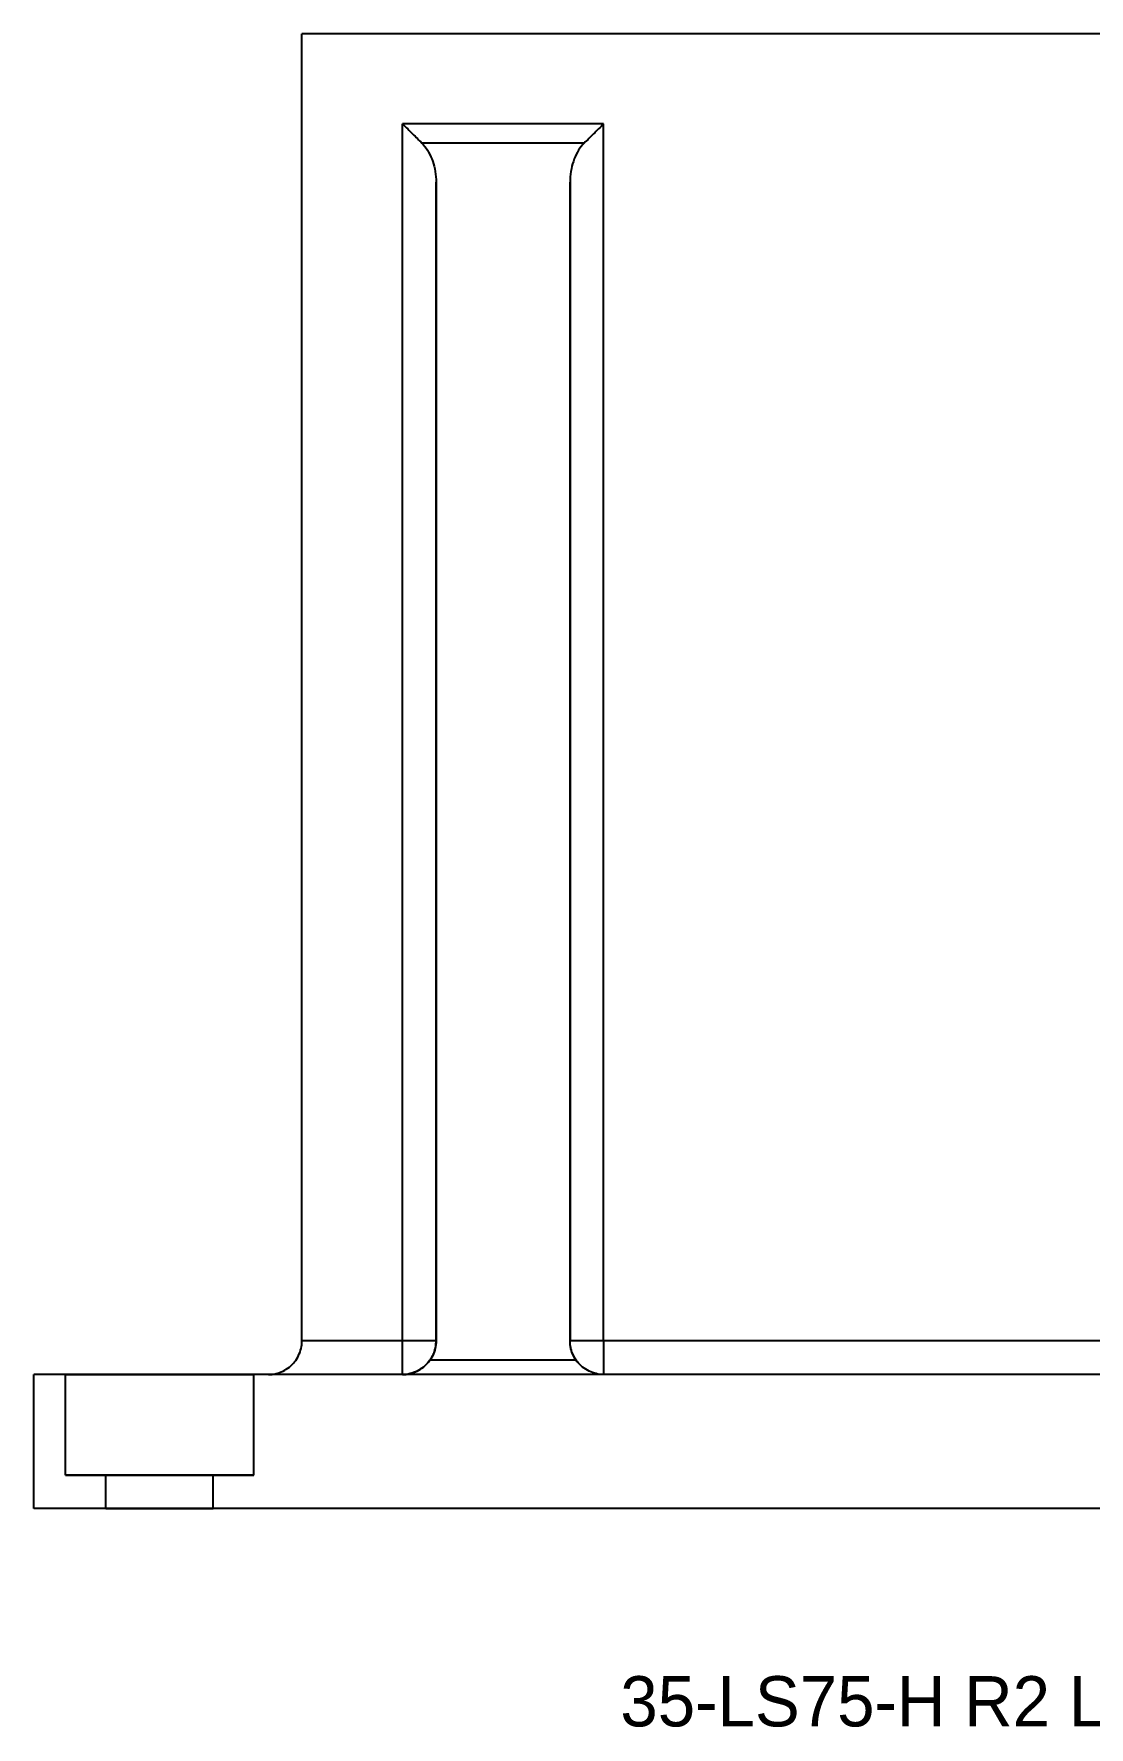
# Model space of a CAD drawing. Header units: millimetres. Extents: x -70 to 70, y -13 to 88.
# Drawn here: x -70 to -7, y -13 to 88 of the extents above; entities that cross this region are included whole.
import ezdxf

# ---------------------------------------------------------------- set-up
doc = ezdxf.new("R2010")
doc.units = ezdxf.units.MM
doc.layers.add('HIDDEN', color=8, linetype='Continuous')

msp = doc.modelspace()

# ---------------------------------------------------------------- linework, layer by layer
for points in [[(-54, 10), (-54, 88)], [(54, 88), (-54, 88)], [(-48, 82.63), (-47.92, 82.56), (-47.85, 82.48), (-47.77, 82.4), (-47.69, 82.33), (-47.62, 82.25), (-47.54, 82.18), (-47.47, 82.1), (-47.4, 82.03), (-47.32, 81.96), (-47.25, 81.89), (-47.18, 81.82), (-47.11, 81.75), (-47.05, 81.68), (-46.98, 81.61), (-46.91, 81.55), (-46.85, 81.48)], [(-36, 82.63), (-48, 82.63)], [(-48, 10), (-48, 82.63)], [(-36, 82.63), (-36.08, 82.56), (-36.15, 82.48), (-36.23, 82.4), (-36.31, 82.33), (-36.38, 82.25), (-36.46, 82.18), (-36.53, 82.1), (-36.6, 82.03), (-36.68, 81.96), (-36.75, 81.89), (-36.82, 81.82), (-36.89, 81.75), (-36.95, 81.68), (-37.02, 81.61), (-37.09, 81.55), (-37.15, 81.48)], [(-36, 10), (-36, 82.63)], [(-46.85, 81.48), (-46.76, 81.39), (-46.67, 81.28), (-46.59, 81.17), (-46.51, 81.06), (-46.44, 80.94), (-46.37, 80.81), (-46.31, 80.67), (-46.25, 80.54), (-46.2, 80.39), (-46.15, 80.25), (-46.11, 80.1), (-46.08, 79.95), (-46.05, 79.79), (-46.03, 79.63), (-46.01, 79.47), (-46, 79.31), (-46, 79.15)], [(-37.15, 81.48), (-46.85, 81.48)], [(-37.15, 81.48), (-37.24, 81.39), (-37.33, 81.28), (-37.41, 81.17), (-37.49, 81.06), (-37.56, 80.94), (-37.63, 80.81), (-37.69, 80.67), (-37.75, 80.54), (-37.8, 80.39), (-37.85, 80.25), (-37.89, 80.1), (-37.92, 79.95), (-37.95, 79.79), (-37.97, 79.63), (-37.99, 79.47), (-38, 79.31), (-38, 79.15)], [(-46, 79.15), (-46, 10)], [(-38, 79.15), (-38, 10)], [(-56, 8), (-55.89, 8.01), (-55.78, 8.01), (-55.67, 8.03), (-55.55, 8.05), (-55.45, 8.08), (-55.34, 8.11), (-55.24, 8.16), (-55.13, 8.2), (-55.03, 8.25), (-54.94, 8.31), (-54.84, 8.37), (-54.75, 8.44), (-54.67, 8.51), (-54.59, 8.59), (-54.51, 8.67), (-54.44, 8.75), (-54.37, 8.84), (-54.31, 8.94), (-54.25, 9.03), (-54.2, 9.13), (-54.16, 9.24), (-54.11, 9.34), (-54.08, 9.45), (-54.05, 9.55), (-54.03, 9.67), (-54.01, 9.78), (-54.01, 9.89), (-54, 10)], [(-48, 10), (-54, 10)], [(-48, 8), (-48, 8.01), (-48, 8.01), (-48, 8.03), (-48, 8.05), (-48, 8.08), (-48, 8.11), (-48, 8.16), (-48, 8.2), (-48, 8.25), (-48, 8.31), (-48, 8.37), (-48, 8.44), (-48, 8.51), (-48, 8.59), (-48, 8.67), (-48, 8.75), (-48, 8.84), (-48, 8.94), (-48, 9.03), (-48, 9.13), (-48, 9.24), (-48, 9.34), (-48, 9.45), (-48, 9.55), (-48, 9.67), (-48, 9.78), (-48, 9.89), (-48, 10)], [(-46, 10), (-46.01, 10), (-46.01, 10), (-46.03, 10), (-46.05, 10), (-46.08, 10), (-46.11, 10), (-46.16, 10), (-46.2, 10), (-46.25, 10), (-46.31, 10), (-46.37, 10), (-46.44, 10), (-46.51, 10), (-46.59, 10), (-46.67, 10), (-46.75, 10), (-46.84, 10), (-46.94, 10), (-47.03, 10), (-47.13, 10), (-47.24, 10), (-47.34, 10), (-47.45, 10), (-47.55, 10), (-47.67, 10), (-47.78, 10), (-47.89, 10), (-48, 10)], [(-46.36, 8.85), (-46.32, 8.91), (-46.28, 8.98), (-46.24, 9.05), (-46.21, 9.11), (-46.18, 9.18), (-46.15, 9.25), (-46.12, 9.32), (-46.09, 9.4), (-46.07, 9.47), (-46.05, 9.54), (-46.04, 9.62), (-46.02, 9.69), (-46.01, 9.77), (-46.01, 9.85), (-46, 9.92), (-46, 10)], [(-37.64, 8.85), (-37.68, 8.91), (-37.72, 8.98), (-37.76, 9.05), (-37.79, 9.11), (-37.82, 9.18), (-37.85, 9.25), (-37.88, 9.32), (-37.91, 9.4), (-37.93, 9.47), (-37.95, 9.54), (-37.96, 9.62), (-37.98, 9.69), (-37.99, 9.77), (-37.99, 9.85), (-38, 9.92), (-38, 10)], [(-36, 10), (-36.11, 10), (-36.22, 10), (-36.33, 10), (-36.45, 10), (-36.55, 10), (-36.66, 10), (-36.76, 10), (-36.87, 10), (-36.97, 10), (-37.06, 10), (-37.16, 10), (-37.25, 10), (-37.33, 10), (-37.41, 10), (-37.49, 10), (-37.56, 10), (-37.63, 10), (-37.69, 10), (-37.75, 10), (-37.8, 10), (-37.84, 10), (-37.89, 10), (-37.92, 10), (-37.95, 10), (-37.97, 10), (-37.99, 10), (-37.99, 10), (-38, 10)], [(-36, 10), (-36, 9.89), (-36, 9.78), (-36, 9.67), (-36, 9.55), (-36, 9.45), (-36, 9.34), (-36, 9.24), (-36, 9.13), (-36, 9.03), (-36, 8.94), (-36, 8.84), (-36, 8.75), (-36, 8.67), (-36, 8.59), (-36, 8.51), (-36, 8.44), (-36, 8.37), (-36, 8.31), (-36, 8.25), (-36, 8.2), (-36, 8.16), (-36, 8.11), (-36, 8.08), (-36, 8.05), (-36, 8.03), (-36, 8.01), (-36, 8.01), (-36, 8)], [(36, 10), (-36, 10)], [(-48, 8), (-47.89, 8), (-47.78, 8.01), (-47.66, 8.03), (-47.55, 8.05), (-47.44, 8.08), (-47.34, 8.11), (-47.23, 8.15), (-47.13, 8.2), (-47.03, 8.25), (-46.93, 8.31), (-46.84, 8.37), (-46.75, 8.44), (-46.66, 8.51), (-46.58, 8.59), (-46.5, 8.67), (-46.43, 8.76), (-46.36, 8.85)], [(-37.64, 8.85), (-46.36, 8.85)], [(-36, 8), (-36.11, 8), (-36.22, 8.01), (-36.34, 8.03), (-36.45, 8.05), (-36.56, 8.08), (-36.66, 8.11), (-36.77, 8.15), (-36.87, 8.2), (-36.97, 8.25), (-37.07, 8.31), (-37.16, 8.37), (-37.25, 8.44), (-37.34, 8.51), (-37.42, 8.59), (-37.5, 8.67), (-37.57, 8.76), (-37.64, 8.85)], [(70, 8), (-70, 8)], [(-70, 0), (-70, 8)], [(70, 0), (-70, 0)]]:
    msp.add_lwpolyline(points)
at = {"layer": 'HIDDEN'}
for points in [[(-54, 10), (-54, 88)], [(54, 88), (-54, 88)], [(-46, 10), (-46, 79.15)], [(-38, 10), (-38, 79.15)], [(-56, 8), (-55.89, 8.01), (-55.78, 8.01), (-55.67, 8.03), (-55.55, 8.05), (-55.45, 8.08), (-55.34, 8.11), (-55.24, 8.16), (-55.13, 8.2), (-55.03, 8.25), (-54.94, 8.31), (-54.84, 8.37), (-54.75, 8.44), (-54.67, 8.51), (-54.59, 8.59), (-54.51, 8.67), (-54.44, 8.75), (-54.37, 8.84), (-54.31, 8.94), (-54.25, 9.03), (-54.2, 9.13), (-54.16, 9.24), (-54.11, 9.34), (-54.08, 9.45), (-54.05, 9.55), (-54.03, 9.67), (-54.01, 9.78), (-54.01, 9.89), (-54, 10)], [(-46, 10), (-46, 9.89), (-46.01, 9.78), (-46.03, 9.66), (-46.05, 9.55), (-46.08, 9.45), (-46.11, 9.34), (-46.15, 9.23), (-46.2, 9.13), (-46.25, 9.03), (-46.31, 8.94), (-46.37, 8.84), (-46.44, 8.75), (-46.51, 8.67), (-46.59, 8.59), (-46.67, 8.51), (-46.75, 8.44), (-46.84, 8.37), (-46.94, 8.31), (-47.03, 8.25), (-47.13, 8.2), (-47.23, 8.15), (-47.34, 8.11), (-47.45, 8.08), (-47.55, 8.05), (-47.66, 8.03), (-47.78, 8.01), (-47.89, 8), (-48, 8)], [(-36, 8), (-36.11, 8), (-36.22, 8.01), (-36.34, 8.03), (-36.45, 8.05), (-36.55, 8.08), (-36.66, 8.11), (-36.77, 8.15), (-36.87, 8.2), (-36.97, 8.25), (-37.06, 8.31), (-37.16, 8.37), (-37.25, 8.44), (-37.33, 8.51), (-37.41, 8.59), (-37.49, 8.67), (-37.56, 8.75), (-37.63, 8.84), (-37.69, 8.94), (-37.75, 9.03), (-37.8, 9.13), (-37.85, 9.23), (-37.89, 9.34), (-37.92, 9.45), (-37.95, 9.55), (-37.97, 9.66), (-37.99, 9.78), (-38, 9.89), (-38, 10)], [(70, 8), (-70, 8)], [(-70, 0), (-70, 8)], [(-62.5, 8), (-62.81, 8), (-63.13, 8), (-63.44, 8), (-63.75, 8), (-64.05, 8), (-64.36, 8), (-64.65, 8), (-64.94, 8), (-65.22, 8), (-65.49, 8), (-65.75, 8), (-66.01, 8), (-66.24, 8), (-66.48, 8), (-66.69, 8), (-66.9, 8), (-67.08, 8), (-67.26, 8), (-67.42, 8), (-67.57, 8), (-67.69, 8), (-67.81, 8), (-67.9, 8), (-67.98, 8), (-68.04, 8), (-68.09, 8), (-68.11, 8), (-68.12, 8)], [(-68.12, 8), (-68.09, 8), (-68.05, 8), (-68.02, 8), (-67.98, 8), (-67.88, 8), (-67.78, 8), (-67.67, 8), (-67.57, 8), (-67.4, 8), (-67.23, 8), (-67.07, 8), (-66.9, 8), (-66.68, 8), (-66.45, 8), (-66.23, 8), (-66.01, 8), (-65.74, 8), (-65.47, 8), (-65.21, 8), (-64.94, 8), (-64.64, 8), (-64.35, 8), (-64.05, 8), (-63.75, 8), (-63.44, 8), (-63.13, 8), (-62.81, 8), (-62.5, 8), (-62.19, 8), (-61.87, 8), (-61.56, 8), (-61.25, 8), (-60.95, 8), (-60.65, 8), (-60.36, 8), (-60.06, 8), (-59.79, 8), (-59.53, 8), (-59.26, 8), (-58.99, 8), (-58.77, 8), (-58.55, 8), (-58.32, 8), (-58.1, 8), (-57.93, 8), (-57.77, 8), (-57.6, 8), (-57.43, 8), (-57.33, 8), (-57.22, 8), (-57.12, 8), (-57.02, 8), (-56.98, 8), (-56.95, 8), (-56.91, 8), (-56.88, 8)], [(-62.5, 8), (-62.81, 8), (-63.13, 8), (-63.44, 8), (-63.75, 8), (-64.05, 8), (-64.36, 8), (-64.65, 8), (-64.94, 8), (-65.22, 8), (-65.49, 8), (-65.75, 8), (-66.01, 8), (-66.24, 8), (-66.48, 8), (-66.69, 8), (-66.9, 8), (-67.08, 8), (-67.26, 8), (-67.42, 8), (-67.57, 8), (-67.69, 8), (-67.81, 8), (-67.9, 8), (-67.98, 8), (-68.04, 8), (-68.09, 8), (-68.11, 8), (-68.12, 8)], [(-68.12, 8), (-68.09, 8), (-68.05, 8), (-68.02, 8), (-67.98, 8), (-67.88, 8), (-67.78, 8), (-67.67, 8), (-67.57, 8), (-67.4, 8), (-67.23, 8), (-67.07, 8), (-66.9, 8), (-66.68, 8), (-66.45, 8), (-66.23, 8), (-66.01, 8), (-65.74, 8), (-65.47, 8), (-65.21, 8), (-64.94, 8), (-64.64, 8), (-64.35, 8), (-64.05, 8), (-63.75, 8), (-63.44, 8), (-63.13, 8), (-62.81, 8), (-62.5, 8), (-62.19, 8), (-61.87, 8), (-61.56, 8), (-61.25, 8), (-60.95, 8), (-60.65, 8), (-60.36, 8), (-60.06, 8), (-59.79, 8), (-59.53, 8), (-59.26, 8), (-58.99, 8), (-58.77, 8), (-58.55, 8), (-58.32, 8), (-58.1, 8), (-57.93, 8), (-57.77, 8), (-57.6, 8), (-57.43, 8), (-57.33, 8), (-57.22, 8), (-57.12, 8), (-57.02, 8), (-56.98, 8), (-56.95, 8), (-56.91, 8), (-56.88, 8)], [(-68.12, 2), (-68.12, 8)], [(-68.12, 2), (-68.12, 8)], [(-56.88, 8), (-56.89, 8), (-56.91, 8), (-56.96, 8), (-57.02, 8), (-57.1, 8), (-57.19, 8), (-57.31, 8), (-57.43, 8), (-57.58, 8), (-57.74, 8), (-57.92, 8), (-58.1, 8), (-58.31, 8), (-58.52, 8), (-58.76, 8), (-58.99, 8), (-59.25, 8), (-59.51, 8), (-59.78, 8), (-60.06, 8), (-60.35, 8), (-60.64, 8), (-60.95, 8), (-61.25, 8), (-61.56, 8), (-61.87, 8), (-62.19, 8), (-62.5, 8)], [(-56.88, 8), (-56.89, 8), (-56.91, 8), (-56.96, 8), (-57.02, 8), (-57.1, 8), (-57.19, 8), (-57.31, 8), (-57.43, 8), (-57.58, 8), (-57.74, 8), (-57.92, 8), (-58.1, 8), (-58.31, 8), (-58.52, 8), (-58.76, 8), (-58.99, 8), (-59.25, 8), (-59.51, 8), (-59.78, 8), (-60.06, 8), (-60.35, 8), (-60.64, 8), (-60.95, 8), (-61.25, 8), (-61.56, 8), (-61.87, 8), (-62.19, 8), (-62.5, 8)], [(-56.88, 2), (-56.88, 8)], [(-56.88, 2), (-56.88, 8)], [(56, 8), (-56, 8)], [(-48, 8), (-56, 8)], [(-36, 8), (-48, 8)], [(36, 8), (-36, 8)], [(-62.5, 2), (-62.81, 2), (-63.13, 2), (-63.44, 2), (-63.75, 2), (-64.05, 2), (-64.36, 2), (-64.65, 2), (-64.94, 2), (-65.22, 2), (-65.49, 2), (-65.75, 2), (-66.01, 2), (-66.24, 2), (-66.48, 2), (-66.69, 2), (-66.9, 2), (-67.08, 2), (-67.26, 2), (-67.42, 2), (-67.57, 2), (-67.69, 2), (-67.81, 2), (-67.9, 2), (-67.98, 2), (-68.04, 2), (-68.09, 2), (-68.11, 2), (-68.12, 2)], [(-68.12, 2), (-68.09, 2), (-68.05, 2), (-68.02, 2), (-67.98, 2), (-67.88, 2), (-67.78, 2), (-67.67, 2), (-67.57, 2), (-67.4, 2), (-67.23, 2), (-67.07, 2), (-66.9, 2), (-66.68, 2), (-66.45, 2), (-66.23, 2), (-66.01, 2), (-65.74, 2), (-65.47, 2), (-65.21, 2), (-64.94, 2), (-64.64, 2), (-64.35, 2), (-64.05, 2), (-63.75, 2), (-63.44, 2), (-63.13, 2), (-62.81, 2), (-62.5, 2), (-62.19, 2), (-61.87, 2), (-61.56, 2), (-61.25, 2), (-60.95, 2), (-60.65, 2), (-60.36, 2), (-60.06, 2), (-59.79, 2), (-59.53, 2), (-59.26, 2), (-58.99, 2), (-58.77, 2), (-58.55, 2), (-58.32, 2), (-58.1, 2), (-57.93, 2), (-57.77, 2), (-57.6, 2), (-57.43, 2), (-57.33, 2), (-57.22, 2), (-57.12, 2), (-57.02, 2), (-56.98, 2), (-56.95, 2), (-56.91, 2), (-56.88, 2)], [(-62.5, 2), (-62.81, 2), (-63.13, 2), (-63.44, 2), (-63.75, 2), (-64.05, 2), (-64.36, 2), (-64.65, 2), (-64.94, 2), (-65.22, 2), (-65.49, 2), (-65.75, 2), (-66.01, 2), (-66.24, 2), (-66.48, 2), (-66.69, 2), (-66.9, 2), (-67.08, 2), (-67.26, 2), (-67.42, 2), (-67.57, 2), (-67.69, 2), (-67.81, 2), (-67.9, 2), (-67.98, 2), (-68.04, 2), (-68.09, 2), (-68.11, 2), (-68.12, 2)], [(-68.12, 2), (-68.09, 2), (-68.05, 2), (-68.02, 2), (-67.98, 2), (-67.88, 2), (-67.78, 2), (-67.67, 2), (-67.57, 2), (-67.4, 2), (-67.23, 2), (-67.07, 2), (-66.9, 2), (-66.68, 2), (-66.45, 2), (-66.23, 2), (-66.01, 2), (-65.74, 2), (-65.47, 2), (-65.21, 2), (-64.94, 2), (-64.64, 2), (-64.35, 2), (-64.05, 2), (-63.75, 2), (-63.44, 2), (-63.13, 2), (-62.81, 2), (-62.5, 2), (-62.19, 2), (-61.87, 2), (-61.56, 2), (-61.25, 2), (-60.95, 2), (-60.65, 2), (-60.36, 2), (-60.06, 2), (-59.79, 2), (-59.53, 2), (-59.26, 2), (-58.99, 2), (-58.77, 2), (-58.55, 2), (-58.32, 2), (-58.1, 2), (-57.93, 2), (-57.77, 2), (-57.6, 2), (-57.43, 2), (-57.33, 2), (-57.22, 2), (-57.12, 2), (-57.02, 2), (-56.98, 2), (-56.95, 2), (-56.91, 2), (-56.88, 2)], [(-62.5, 2), (-62.68, 2), (-62.86, 2), (-63.04, 2), (-63.21, 2), (-63.38, 2), (-63.56, 2), (-63.72, 2), (-63.89, 2), (-64.05, 2), (-64.2, 2), (-64.35, 2), (-64.5, 2), (-64.63, 2), (-64.76, 2), (-64.88, 2), (-65, 2), (-65.11, 2), (-65.21, 2), (-65.3, 2), (-65.38, 2), (-65.45, 2), (-65.52, 2), (-65.57, 2), (-65.62, 2), (-65.65, 2), (-65.68, 2), (-65.69, 2), (-65.7, 2)], [(-65.7, 2), (-65.68, 2), (-65.66, 2), (-65.64, 2), (-65.62, 2), (-65.56, 2), (-65.5, 2), (-65.44, 2), (-65.38, 2), (-65.29, 2), (-65.19, 2), (-65.1, 2), (-65, 2), (-64.88, 2), (-64.75, 2), (-64.62, 2), (-64.5, 2), (-64.34, 2), (-64.19, 2), (-64.04, 2), (-63.89, 2), (-63.72, 2), (-63.55, 2), (-63.38, 2), (-63.21, 2), (-63.03, 2), (-62.86, 2), (-62.68, 2), (-62.5, 2), (-62.32, 2), (-62.14, 2), (-61.97, 2), (-61.79, 2), (-61.62, 2), (-61.45, 2), (-61.28, 2), (-61.11, 2), (-60.96, 2), (-60.81, 2), (-60.66, 2), (-60.5, 2), (-60.38, 2), (-60.25, 2), (-60.12, 2), (-60, 2), (-59.9, 2), (-59.81, 2), (-59.71, 2), (-59.62, 2), (-59.56, 2), (-59.5, 2), (-59.44, 2), (-59.38, 2), (-59.36, 2), (-59.34, 2), (-59.32, 2), (-59.3, 2)], [(-62.5, 2), (-62.68, 2), (-62.86, 2), (-63.04, 2), (-63.21, 2), (-63.38, 2), (-63.56, 2), (-63.72, 2), (-63.89, 2), (-64.05, 2), (-64.2, 2), (-64.35, 2), (-64.5, 2), (-64.63, 2), (-64.76, 2), (-64.88, 2), (-65, 2), (-65.11, 2), (-65.21, 2), (-65.3, 2), (-65.38, 2), (-65.45, 2), (-65.52, 2), (-65.57, 2), (-65.62, 2), (-65.65, 2), (-65.68, 2), (-65.69, 2), (-65.7, 2)], [(-65.7, 2), (-65.68, 2), (-65.66, 2), (-65.64, 2), (-65.62, 2), (-65.56, 2), (-65.5, 2), (-65.44, 2), (-65.38, 2), (-65.29, 2), (-65.19, 2), (-65.1, 2), (-65, 2), (-64.88, 2), (-64.75, 2), (-64.62, 2), (-64.5, 2), (-64.34, 2), (-64.19, 2), (-64.04, 2), (-63.89, 2), (-63.72, 2), (-63.55, 2), (-63.38, 2), (-63.21, 2), (-63.03, 2), (-62.86, 2), (-62.68, 2), (-62.5, 2), (-62.32, 2), (-62.14, 2), (-61.97, 2), (-61.79, 2), (-61.62, 2), (-61.45, 2), (-61.28, 2), (-61.11, 2), (-60.96, 2), (-60.81, 2), (-60.66, 2), (-60.5, 2), (-60.38, 2), (-60.25, 2), (-60.12, 2), (-60, 2), (-59.9, 2), (-59.81, 2), (-59.71, 2), (-59.62, 2), (-59.56, 2), (-59.5, 2), (-59.44, 2), (-59.38, 2), (-59.36, 2), (-59.34, 2), (-59.32, 2), (-59.3, 2)], [(-65.7, 0), (-65.7, 2)], [(-65.7, 0), (-65.7, 2)], [(-56.88, 2), (-56.89, 2), (-56.91, 2), (-56.96, 2), (-57.02, 2), (-57.1, 2), (-57.19, 2), (-57.31, 2), (-57.43, 2), (-57.58, 2), (-57.74, 2), (-57.92, 2), (-58.1, 2), (-58.31, 2), (-58.52, 2), (-58.76, 2), (-58.99, 2), (-59.25, 2), (-59.51, 2), (-59.78, 2), (-60.06, 2), (-60.35, 2), (-60.64, 2), (-60.95, 2), (-61.25, 2), (-61.56, 2), (-61.87, 2), (-62.19, 2), (-62.5, 2)], [(-56.88, 2), (-56.89, 2), (-56.91, 2), (-56.96, 2), (-57.02, 2), (-57.1, 2), (-57.19, 2), (-57.31, 2), (-57.43, 2), (-57.58, 2), (-57.74, 2), (-57.92, 2), (-58.1, 2), (-58.31, 2), (-58.52, 2), (-58.76, 2), (-58.99, 2), (-59.25, 2), (-59.51, 2), (-59.78, 2), (-60.06, 2), (-60.35, 2), (-60.64, 2), (-60.95, 2), (-61.25, 2), (-61.56, 2), (-61.87, 2), (-62.19, 2), (-62.5, 2)], [(-59.3, 2), (-59.31, 2), (-59.32, 2), (-59.35, 2), (-59.38, 2), (-59.43, 2), (-59.48, 2), (-59.55, 2), (-59.62, 2), (-59.7, 2), (-59.79, 2), (-59.89, 2), (-60, 2), (-60.12, 2), (-60.24, 2), (-60.37, 2), (-60.5, 2), (-60.65, 2), (-60.8, 2), (-60.95, 2), (-61.11, 2), (-61.28, 2), (-61.44, 2), (-61.62, 2), (-61.79, 2), (-61.96, 2), (-62.14, 2), (-62.32, 2), (-62.5, 2)], [(-59.3, 2), (-59.31, 2), (-59.32, 2), (-59.35, 2), (-59.38, 2), (-59.43, 2), (-59.48, 2), (-59.55, 2), (-59.62, 2), (-59.7, 2), (-59.79, 2), (-59.89, 2), (-60, 2), (-60.12, 2), (-60.24, 2), (-60.37, 2), (-60.5, 2), (-60.65, 2), (-60.8, 2), (-60.95, 2), (-61.11, 2), (-61.28, 2), (-61.44, 2), (-61.62, 2), (-61.79, 2), (-61.96, 2), (-62.14, 2), (-62.32, 2), (-62.5, 2)], [(-59.3, 0), (-59.3, 2)], [(-59.3, 0), (-59.3, 2)], [(70, 0), (-70, 0)], [(-62.5, 0), (-62.68, 0), (-62.86, 0), (-63.04, 0), (-63.21, 0), (-63.38, 0), (-63.56, 0), (-63.72, 0), (-63.89, 0), (-64.05, 0), (-64.2, 0), (-64.35, 0), (-64.5, 0), (-64.63, 0), (-64.76, 0), (-64.88, 0), (-65, 0), (-65.11, 0), (-65.21, 0), (-65.3, 0), (-65.38, 0), (-65.45, 0), (-65.52, 0), (-65.57, 0), (-65.62, 0), (-65.65, 0), (-65.68, 0), (-65.69, 0), (-65.7, 0)], [(-65.7, 0), (-65.68, 0), (-65.66, 0), (-65.64, 0), (-65.62, 0), (-65.56, 0), (-65.5, 0), (-65.44, 0), (-65.38, 0), (-65.29, 0), (-65.19, 0), (-65.1, 0), (-65, 0), (-64.88, 0), (-64.75, 0), (-64.62, 0), (-64.5, 0), (-64.34, 0), (-64.19, 0), (-64.04, 0), (-63.89, 0), (-63.72, 0), (-63.55, 0), (-63.38, 0), (-63.21, 0), (-63.03, 0), (-62.86, 0), (-62.68, 0), (-62.5, 0), (-62.32, 0), (-62.14, 0), (-61.97, 0), (-61.79, 0), (-61.62, 0), (-61.45, 0), (-61.28, 0), (-61.11, 0), (-60.96, 0), (-60.81, 0), (-60.66, 0), (-60.5, 0), (-60.38, 0), (-60.25, 0), (-60.12, 0), (-60, 0), (-59.9, 0), (-59.81, 0), (-59.71, 0), (-59.62, 0), (-59.56, 0), (-59.5, 0), (-59.44, 0), (-59.38, 0), (-59.36, 0), (-59.34, 0), (-59.32, 0), (-59.3, 0)], [(-62.5, 0), (-62.68, 0), (-62.86, 0), (-63.04, 0), (-63.21, 0), (-63.38, 0), (-63.56, 0), (-63.72, 0), (-63.89, 0), (-64.05, 0), (-64.2, 0), (-64.35, 0), (-64.5, 0), (-64.63, 0), (-64.76, 0), (-64.88, 0), (-65, 0), (-65.11, 0), (-65.21, 0), (-65.3, 0), (-65.38, 0), (-65.45, 0), (-65.52, 0), (-65.57, 0), (-65.62, 0), (-65.65, 0), (-65.68, 0), (-65.69, 0), (-65.7, 0)], [(-65.7, 0), (-65.68, 0), (-65.66, 0), (-65.64, 0), (-65.62, 0), (-65.56, 0), (-65.5, 0), (-65.44, 0), (-65.38, 0), (-65.29, 0), (-65.19, 0), (-65.1, 0), (-65, 0), (-64.88, 0), (-64.75, 0), (-64.62, 0), (-64.5, 0), (-64.34, 0), (-64.19, 0), (-64.04, 0), (-63.89, 0), (-63.72, 0), (-63.55, 0), (-63.38, 0), (-63.21, 0), (-63.03, 0), (-62.86, 0), (-62.68, 0), (-62.5, 0), (-62.32, 0), (-62.14, 0), (-61.97, 0), (-61.79, 0), (-61.62, 0), (-61.45, 0), (-61.28, 0), (-61.11, 0), (-60.96, 0), (-60.81, 0), (-60.66, 0), (-60.5, 0), (-60.38, 0), (-60.25, 0), (-60.12, 0), (-60, 0), (-59.9, 0), (-59.81, 0), (-59.71, 0), (-59.62, 0), (-59.56, 0), (-59.5, 0), (-59.44, 0), (-59.38, 0), (-59.36, 0), (-59.34, 0), (-59.32, 0), (-59.3, 0)], [(-59.3, 0), (-59.31, 0), (-59.32, 0), (-59.35, 0), (-59.38, 0), (-59.43, 0), (-59.48, 0), (-59.55, 0), (-59.62, 0), (-59.7, 0), (-59.79, 0), (-59.89, 0), (-60, 0), (-60.12, 0), (-60.24, 0), (-60.37, 0), (-60.5, 0), (-60.65, 0), (-60.8, 0), (-60.95, 0), (-61.11, 0), (-61.28, 0), (-61.44, 0), (-61.62, 0), (-61.79, 0), (-61.96, 0), (-62.14, 0), (-62.32, 0), (-62.5, 0)], [(-59.3, 0), (-59.31, 0), (-59.32, 0), (-59.35, 0), (-59.38, 0), (-59.43, 0), (-59.48, 0), (-59.55, 0), (-59.62, 0), (-59.7, 0), (-59.79, 0), (-59.89, 0), (-60, 0), (-60.12, 0), (-60.24, 0), (-60.37, 0), (-60.5, 0), (-60.65, 0), (-60.8, 0), (-60.95, 0), (-61.11, 0), (-61.28, 0), (-61.44, 0), (-61.62, 0), (-61.79, 0), (-61.96, 0), (-62.14, 0), (-62.32, 0), (-62.5, 0)]]:
    msp.add_lwpolyline(points, dxfattribs=at)

# ---------------------------------------------------------------- texts
msp.add_text('35-LS75-H R2 LEFT / mm 1:1 / SEE PDF DIMENSIONS', height=3).set_placement((-35, -13))

doc.saveas('drawing.dxf')
